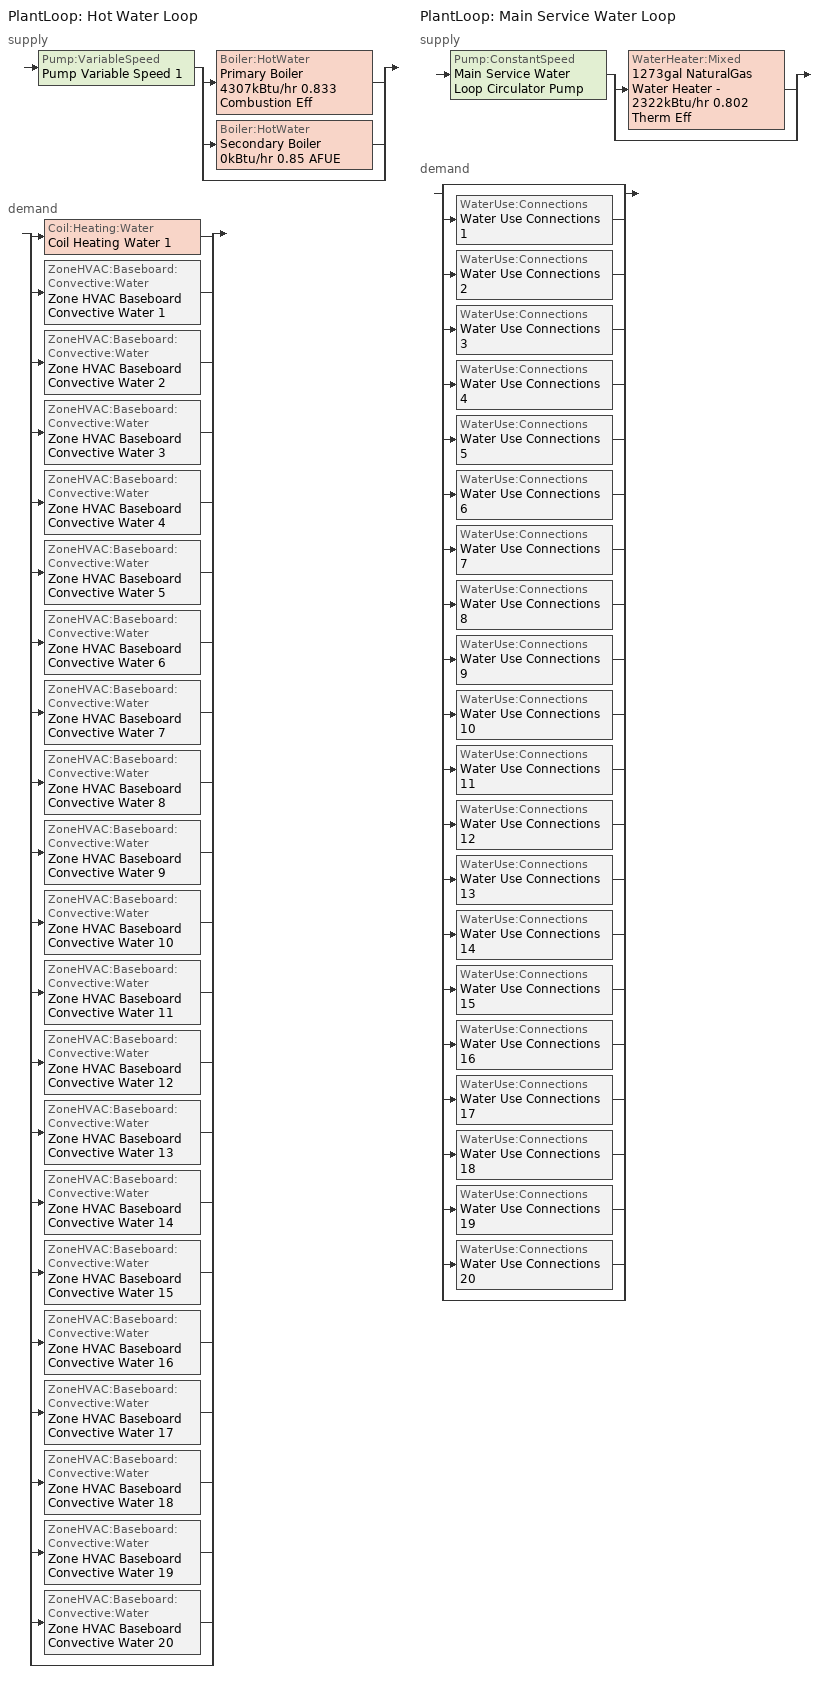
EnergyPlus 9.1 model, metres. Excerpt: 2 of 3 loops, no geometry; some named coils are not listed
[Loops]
PlantLoop 'Hot Water Loop'
 supply: Pump:VariableSpeed 'Pump Variable Speed 1' > split
  | Boiler:HotWater 'Primary Boiler 4307kBtu/hr 0.833 Combustion Eff'
  | Boiler:HotWater 'Secondary Boiler 0kBtu/hr 0.85 AFUE'
  | bypass
 demand: split
  | Coil:Heating:Water 'Coil Heating Water 1'
  | ZoneHVAC:Baseboard:Convective:Water 'Zone HVAC Baseboard Convective Water 1'
  | ZoneHVAC:Baseboard:Convective:Water 'Zone HVAC Baseboard Convective Water 2'
  | ZoneHVAC:Baseboard:Convective:Water 'Zone HVAC Baseboard Convective Water 3'
  | ZoneHVAC:Baseboard:Convective:Water 'Zone HVAC Baseboard Convective Water 4'
  | ZoneHVAC:Baseboard:Convective:Water 'Zone HVAC Baseboard Convective Water 5'
  | ZoneHVAC:Baseboard:Convective:Water 'Zone HVAC Baseboard Convective Water 6'
  | ZoneHVAC:Baseboard:Convective:Water 'Zone HVAC Baseboard Convective Water 7'
  | ZoneHVAC:Baseboard:Convective:Water 'Zone HVAC Baseboard Convective Water 8'
  | ZoneHVAC:Baseboard:Convective:Water 'Zone HVAC Baseboard Convective Water 9'
  | ZoneHVAC:Baseboard:Convective:Water 'Zone HVAC Baseboard Convective Water 10'
  | ZoneHVAC:Baseboard:Convective:Water 'Zone HVAC Baseboard Convective Water 11'
  | ZoneHVAC:Baseboard:Convective:Water 'Zone HVAC Baseboard Convective Water 12'
  | ZoneHVAC:Baseboard:Convective:Water 'Zone HVAC Baseboard Convective Water 13'
  | ZoneHVAC:Baseboard:Convective:Water 'Zone HVAC Baseboard Convective Water 14'
  | ZoneHVAC:Baseboard:Convective:Water 'Zone HVAC Baseboard Convective Water 15'
  | ZoneHVAC:Baseboard:Convective:Water 'Zone HVAC Baseboard Convective Water 16'
  | ZoneHVAC:Baseboard:Convective:Water 'Zone HVAC Baseboard Convective Water 17'
  | ZoneHVAC:Baseboard:Convective:Water 'Zone HVAC Baseboard Convective Water 18'
  | ZoneHVAC:Baseboard:Convective:Water 'Zone HVAC Baseboard Convective Water 19'
  | ZoneHVAC:Baseboard:Convective:Water 'Zone HVAC Baseboard Convective Water 20'
  | bypass
PlantLoop 'Main Service Water Loop'
 supply: Pump:ConstantSpeed 'Main Service Water Loop Circulator Pump' > split
  | WaterHeater:Mixed '1273gal NaturalGas Water Heater - 2322kBtu/hr 0.802 Therm Eff'
  | bypass
 demand: split
  | bypass
  | WaterUse:Connections 'Water Use Connections 1'
  | WaterUse:Connections 'Water Use Connections 2'
  | WaterUse:Connections 'Water Use Connections 3'
  | WaterUse:Connections 'Water Use Connections 4'
  | WaterUse:Connections 'Water Use Connections 5'
  | WaterUse:Connections 'Water Use Connections 6'
  | WaterUse:Connections 'Water Use Connections 7'
  | WaterUse:Connections 'Water Use Connections 8'
  | WaterUse:Connections 'Water Use Connections 9'
  | WaterUse:Connections 'Water Use Connections 10'
  | WaterUse:Connections 'Water Use Connections 11'
  | WaterUse:Connections 'Water Use Connections 12'
  | WaterUse:Connections 'Water Use Connections 13'
  | WaterUse:Connections 'Water Use Connections 14'
  | WaterUse:Connections 'Water Use Connections 15'
  | WaterUse:Connections 'Water Use Connections 16'
  | WaterUse:Connections 'Water Use Connections 17'
  | WaterUse:Connections 'Water Use Connections 18'
  | WaterUse:Connections 'Water Use Connections 19'
  | WaterUse:Connections 'Water Use Connections 20'
  | bypass
[ZoneHVAC:Baseboard:Convective:Water] Availability Schedule=Always On Discrete; Heating Design Capacity Method=HeatingDesignCapacity; Heating Design Capacity {W}=Autosize; Heating Design Capacity Per Floor Area {W/m2}=0; Fraction of Autosized Heating Design Capacity=0.8; U-Factor Times Area Value {W/K}=Autosize; Maximum Water Flow Rate {m3/s}=Autosize; Convergence Tolerance=0.001
Zone HVAC Baseboard Convective Water 5; Zone HVAC Baseboard Convective Water 6; Zone HVAC Baseboard Convective Water 9; Zone HVAC Baseboard Convective Water 1; Zone HVAC Baseboard Convective Water 2; Zone HVAC Baseboard Convective Water 10; Zone HVAC Baseboard Convective Water 4; Zone HVAC Baseboard Convective Water 3; Zone HVAC Baseboard Convective Water 7; Zone HVAC Baseboard Convective Water 8; Zone HVAC Baseboard Convective Water 15; Zone HVAC Baseboard Convective Water 16; Zone HVAC Baseboard Convective Water 19; Zone HVAC Baseboard Convective Water 11; Zone HVAC Baseboard Convective Water 12; Zone HVAC Baseboard Convective Water 20; Zone HVAC Baseboard Convective Water 14; Zone HVAC Baseboard Convective Water 13; Zone HVAC Baseboard Convective Water 17; Zone HVAC Baseboard Convective Water 18
[SetpointManager:Scheduled]
Service hot water setpoint manager: Control Variable=Temperature; Schedule=Service Water Loop Temp - 140F
[PlantLoop] Fluid Type=Water; Maximum Loop Flow Rate {m3/s}=Autosize; Minimum Loop Flow Rate {m3/s}=0; Plant Loop Volume {m3}=Autocalculate; Load Distribution Scheme=Optimal; Plant Loop Demand Calculation Scheme=SingleSetpoint
Name | Plant Equipment Operation Scheme | Maximum Loop Temperature {C} | Minimum Loop Temperature {C}
Hot Water Loop | Hot Water Loop Operation Schemes | 100 | 0
Main Service Water Loop | Main Service Water Loop Operation Schemes | 60 | 10
[Sizing:Plant] Loop Type=Heating; Sizing Option=NonCoincident; Zone Timesteps in Averaging Window=1; Coincident Sizing Factor Mode=None
Name | Design Loop Exit Temperature {C} | Loop Design Temperature Difference {deltaC}
Hot Water Loop | 82 | 16
Main Service Water Loop | 60 | 5
[Pump:VariableSpeed]
Pump Variable Speed 1: Design Maximum Flow Rate {m3/s}=Autosize; Design Pump Head {Pa}=179352; Design Power Consumption {W}=Autosize; Motor Efficiency=0.917; Fraction of Motor Inefficiencies to Fluid Stream=0; Coefficient 1 of the Part Load Performance Curve=0; Coefficient 2 of the Part Load Performance Curve=1; Coefficient 3 of the Part Load Performance Curve=0; Coefficient 4 of the Part Load Performance Curve=0; Design Minimum Flow Rate {m3/s}=0; Pump Control Type=Intermittent; Skin Loss Radiative Fraction=0.5; Design Power Sizing Method=PowerPerFlowPerPressure; Design Electric Power per Unit Flow Rate {W/(m3/s)}=348701.1; Design Shaft Power per Unit Flow Rate per Unit Head=1.28205; Design Minimum Flow Rate Fraction=0
[Boiler:HotWater] Fuel Type=NaturalGas; Design Water Flow Rate {m3/s}=Autosize; Maximum Part Load Ratio=1; Optimum Part Load Ratio=1; Water Outlet Upper Temperature Limit {C}=99; Parasitic Electric Load {W}=0; Sizing Factor=1
Name | Nominal Capacity {W} | Nominal Thermal Efficiency | Minimum Part Load Ratio | Boiler Flow Mode
Primary Boiler 4307kBtu/hr 0.833 Combustion Eff | 1.26232e+06 | 0.826 | 0.25 | LeavingSetpointModulated
Secondary Boiler 0kBtu/hr 0.85 AFUE | 0.001 | 0.85 | 0 | ConstantFlow
[SetpointManager:OutdoorAirReset]
Setpoint Manager Outdoor Air Reset 1: Control Variable=Temperature; Setpoint at Outdoor Low Temperature {C}=82; Outdoor Low Temperature {C}=-16; Setpoint at Outdoor High Temperature {C}=60; Outdoor High Temperature {C}=0
[PlantEquipmentOperationSchemes] Control Scheme Object Type 1=PlantEquipmentOperation:HeatingLoad; Control Scheme Schedule Name 1=Always On Discrete
Name | Control Scheme Name 1
Hot Water Loop Operation Schemes | Hot Water Loop Heating Operation Scheme
Main Service Water Loop Operation Schemes | Main Service Water Loop Heating Operation Scheme
[PlantEquipmentOperation:HeatingLoad] Load Range Lower Limit 1 {W}=0; Load Range Upper Limit 1 {W}=1000000000
Name | Range Equipment List Name 1
Hot Water Loop Heating Operation Scheme | Hot Water Loop Heating Equipment List
Main Service Water Loop Heating Operation Scheme | Main Service Water Loop Heating Equipment List
[PlantEquipmentList]
Hot Water Loop Heating Equipment List: Boiler:HotWater, Primary Boiler 4307kBtu/hr 0.833 Combustion Eff, Boiler:HotWater, Secondary Boiler 0kBtu/hr 0.85 AFUE
Main Service Water Loop Heating Equipment List: WaterHeater:Mixed, 1273gal NaturalGas Water Heater - 2322kBtu/hr 0.802 Therm Eff
[Pump:ConstantSpeed]
Main Service Water Loop Circulator Pump: Design Flow Rate {m3/s}=Autosize; Design Pump Head {Pa}=179532; Design Power Consumption {W}=Autosize; Motor Efficiency=0.855; Fraction of Motor Inefficiencies to Fluid Stream=0; Pump Control Type=Intermittent; Design Power Sizing Method=PowerPerFlowPerPressure; Design Electric Power per Unit Flow Rate {W/(m3/s)}=348701.1; Design Shaft Power per Unit Flow Rate per Unit Head=1.28205
[WaterHeater:Mixed]
1273gal NaturalGas Water Heater - 2322kBtu/hr 0.802 Therm Eff: Tank Volume {m3}=4.81835; Setpoint Temperature Schedule=Service Water Loop Temp - 140F; Deadband Temperature Difference {deltaC}=2; Maximum Temperature Limit {C}=60; Heater Control Type=Cycle; Heater Maximum Capacity {W}=680429; Heater Ignition Minimum Flow Rate {m3/s}=0; Heater Ignition Delay {s}=0; Heater Fuel Type=NaturalGas; Heater Thermal Efficiency=0.802352; Part Load Factor Curve=SWH-EFFFPLR-NECB2011; Off Cycle Parasitic Fuel Consumption Rate {W}=276.366; Off Cycle Parasitic Fuel Type=NaturalGas; Off Cycle Parasitic Heat Fraction to Tank=0.8; On Cycle Parasitic Fuel Consumption Rate {W}=276.366; On Cycle Parasitic Fuel Type=NaturalGas; On Cycle Parasitic Heat Fraction to Tank=0; Ambient Temperature Indicator=Schedule; Ambient Temperature Schedule=Water Heater Ambient Temp Schedule - 70f; Off Cycle Loss Coefficient to Ambient Temperature {W/K}=41.1572; Off Cycle Loss Fraction to Zone=1; On Cycle Loss Coefficient to Ambient Temperature {W/K}=41.1572; On Cycle Loss Fraction to Zone=1; Use Side Effectiveness=1; Source Side Effectiveness=1; Use Side Design Flow Rate {m3/s}=Autosize; Source Side Design Flow Rate {m3/s}=Autosize; Indirect Water Heating Recovery Time {hr}=1.5; Source Side Flow Control Mode=IndirectHeatPrimarySetpoint
[WaterUse:Connections]
Name | Water Use Equipment Name 1
Water Use Connections 1 | Story 1 east lower perimeter space Service Water Use 0.69gal/min
Water Use Connections 2 | Story 1 east upper perimeter space Service Water Use 0.31gal/min
Water Use Connections 3 | Story 1 north core space Service Water Use 7.49gal/min
Water Use Connections 4 | Story 1 north perimeter space Service Water Use 1.0gal/min
Water Use Connections 5 | Story 1 south core space Service Water Use 5.36gal/min
Water Use Connections 6 | Story 1 south lower perimeter space Service Water Use 0.31gal/min
Water Use Connections 7 | Story 1 south upper left perimeter space Service Water Use 0.34gal/min
Water Use Connections 8 | Story 1 south upper left perimeter space 1 Service Water Use 0.34gal/min
Water Use Connections 9 | Story 1 west lower perimeter space Service Water Use 0.69gal/min
Water Use Connections 10 | Story 1 west upper perimeter space Service Water Use 0.31gal/min
Water Use Connections 11 | Story 2 east lower perimeter space Service Water Use 0.69gal/min
Water Use Connections 12 | Story 2 east upper perimeter space Service Water Use 0.31gal/min
Water Use Connections 13 | Story 2 north core space Service Water Use 7.49gal/min
Water Use Connections 14 | Story 2 north perimeter space Service Water Use 1.0gal/min
Water Use Connections 15 | Story 2 south core space Service Water Use 5.36gal/min
Water Use Connections 16 | Story 2 south lower perimeter space Service Water Use 0.31gal/min
Water Use Connections 17 | Story 2 south upper left perimeter space Service Water Use 0.34gal/min
Water Use Connections 18 | Story 2 south upper left perimeter space 1 Service Water Use 0.34gal/min
Water Use Connections 19 | Story 2 west lower perimeter space Service Water Use 0.69gal/min
Water Use Connections 20 | Story 2 west upper perimeter space Service Water Use 0.31gal/min
[WaterUse:Equipment] Flow Rate Fraction Schedule=NECB-F-Service Water Heating
Name | Peak Flow Rate {m3/s} | Target Temperature Schedule | Zone | Sensible Fraction Schedule | Latent Fraction Schedule
Story 1 east lower perimeter space Service Water Use 0.69gal/min | 4.34197e-05 | Schedule Ruleset 5 | Sp-Story 1 East Lower Perimeter Space Sys-1 Flr-1 Sch-F HPlcmt-east ZN | Schedule Ruleset 3 | Schedule Ruleset 4
Story 1 east upper perimeter space Service Water Use 0.31gal/min | 1.94913e-05 | Schedule Ruleset 8 | Sp-Story 1 East Upper Perimeter Space Sys-1 Flr-1 Sch-F HPlcmt-east ZN | Schedule Ruleset 6 | Schedule Ruleset 7
Story 1 north core space Service Water Use 7.49gal/min | 0.000472543 | Schedule Ruleset 11 | Sp-Story 1 North Core Space Sys-1 Flr-1 Sch-F HPlcmt-south ZN | Schedule Ruleset 9 | Schedule Ruleset 10
Story 1 north perimeter space Service Water Use 1.0gal/min | 6.2911e-05 | Schedule Ruleset 14 | Sp-Story 1 North Perimeter Space Sys-1 Flr-1 Sch-F HPlcmt-north ZN | Schedule Ruleset 12 | Schedule Ruleset 13
Story 1 south core space Service Water Use 5.36gal/min | 0.000338059 | Schedule Ruleset 17 | Sp-Story 1 South Core Space Sys-1 Flr-1 Sch-F HPlcmt-north ZN | Schedule Ruleset 15 | Schedule Ruleset 16
Story 1 south lower perimeter space Service Water Use 0.31gal/min | 1.94913e-05 | Schedule Ruleset 20 | Sp-Story 1 South Lower Perimeter Space Sys-1 Flr-1 Sch-F HPlcmt-south ZN | Schedule Ruleset 18 | Schedule Ruleset 19
Story 1 south upper left perimeter space Service Water Use 0.34gal/min | 2.17098e-05 | Schedule Ruleset 23 | Sp-Story 1 South Upper Left Perimeter Space Sys-1 Flr-1 Sch-F HPlcmt-north ZN | Schedule Ruleset 21 | Schedule Ruleset 22
Story 1 south upper left perimeter space 1 Service Water Use 0.34gal/min | 2.17098e-05 | Schedule Ruleset 26 | Sp-Story 1 South Upper Left Perimeter Space 1 Sys-1 Flr-1 Sch-F HPlcmt-north ZN | Schedule Ruleset 24 | Schedule Ruleset 25
Story 1 west lower perimeter space Service Water Use 0.69gal/min | 4.34197e-05 | Schedule Ruleset 29 | Sp-Story 1 West Lower Perimeter Space Sys-1 Flr-1 Sch-F HPlcmt-west ZN | Schedule Ruleset 27 | Schedule Ruleset 28
Story 1 west upper perimeter space Service Water Use 0.31gal/min | 1.94913e-05 | Schedule Ruleset 32 | Sp-Story 1 West Upper Perimeter Space Sys-1 Flr-1 Sch-F HPlcmt-west ZN | Schedule Ruleset 30 | Schedule Ruleset 31
Story 2 east lower perimeter space Service Water Use 0.69gal/min | 4.34197e-05 | Schedule Ruleset 35 | Sp-Story 2 East Lower Perimeter Space Sys-1 Flr-2 Sch-F HPlcmt-east ZN | Schedule Ruleset 33 | Schedule Ruleset 34
Story 2 east upper perimeter space Service Water Use 0.31gal/min | 1.94913e-05 | Schedule Ruleset 38 | Sp-Story 2 East Upper Perimeter Space Sys-1 Flr-2 Sch-F HPlcmt-east ZN | Schedule Ruleset 36 | Schedule Ruleset 37
Story 2 north core space Service Water Use 7.49gal/min | 0.000472543 | Schedule Ruleset 41 | Sp-Story 2 North Core Space Sys-1 Flr-2 Sch-F HPlcmt-south ZN | Schedule Ruleset 39 | Schedule Ruleset 40
Story 2 north perimeter space Service Water Use 1.0gal/min | 6.2911e-05 | Schedule Ruleset 44 | Sp-Story 2 North Perimeter Space Sys-1 Flr-2 Sch-F HPlcmt-north ZN | Schedule Ruleset 42 | Schedule Ruleset 43
Story 2 south core space Service Water Use 5.36gal/min | 0.000338059 | Schedule Ruleset 47 | Sp-Story 2 South Core Space Sys-1 Flr-2 Sch-F HPlcmt-north ZN | Schedule Ruleset 45 | Schedule Ruleset 46
Story 2 south lower perimeter space Service Water Use 0.31gal/min | 1.94913e-05 | Schedule Ruleset 50 | Sp-Story 2 South Lower Perimeter Space Sys-1 Flr-2 Sch-F HPlcmt-south ZN | Schedule Ruleset 48 | Schedule Ruleset 49
Story 2 south upper left perimeter space Service Water Use 0.34gal/min | 2.17098e-05 | Schedule Ruleset 53 | Sp-Story 2 South Upper Left Perimeter Space Sys-1 Flr-2 Sch-F HPlcmt-north ZN | Schedule Ruleset 51 | Schedule Ruleset 52
Story 2 south upper left perimeter space 1 Service Water Use 0.34gal/min | 2.17098e-05 | Schedule Ruleset 56 | Sp-Story 2 South Upper Left Perimeter Space 1 Sys-1 Flr-2 Sch-F HPlcmt-north ZN | Schedule Ruleset 54 | Schedule Ruleset 55
Story 2 west lower perimeter space Service Water Use 0.69gal/min | 4.34197e-05 | Schedule Ruleset 59 | Sp-Story 2 West Lower Perimeter Space Sys-1 Flr-2 Sch-F HPlcmt-west ZN | Schedule Ruleset 57 | Schedule Ruleset 58
Story 2 west upper perimeter space Service Water Use 0.31gal/min | 1.94913e-05 | Schedule Ruleset 62 | Sp-Story 2 West Upper Perimeter Space Sys-1 Flr-2 Sch-F HPlcmt-west ZN | Schedule Ruleset 60 | Schedule Ruleset 61
[Schedule:Day:Interval]
NECB-F-Service Water Heating Default; NECB-F-Service Water Heating Default|Wkdy Day; NECB-F-Service Water Heating Sat Day; NECB-F-Service Water Heating Sun|Hol Day: No, 01:00, 0.35, 02:00, 0.21, 03:00, 0.14, 05:00, 0.07, 06:00, 0.14, 07:00, 0.28, 08:00, 0.42, 09:00, 0.63, 10:00, 0.49, 12:00, 0.35, 13:00, 0.28, 14:00, 0.35, 15:00, 0.28, 19:00, 0.21, 20:00, 0.35, 24:00, 0.49
Schedule Day 10; Schedule Day 13; Schedule Day 16; Schedule Day 19; Schedule Day 22; Schedule Day 25; Schedule Day 28; Schedule Day 31; Schedule Day 34; Schedule Day 37; Schedule Day 40; Schedule Day 43; Schedule Day 46; Schedule Day 49; Schedule Day 52; Schedule Day 55; Schedule Day 58; Schedule Day 61; Schedule Day 64; Schedule Day 7: No, 24:00, 0.05
Schedule Day 11; Schedule Day 14; Schedule Day 17; Schedule Day 20; Schedule Day 23; Schedule Day 26; Schedule Day 29; Schedule Day 32; Schedule Day 35; Schedule Day 38; Schedule Day 41; Schedule Day 44; Schedule Day 47; Schedule Day 50; Schedule Day 53; Schedule Day 56; Schedule Day 59; Schedule Day 62; Schedule Day 65; Schedule Day 8; Service Water Loop Temp - 140F Default: No, 24:00, 60
Schedule Day 12; Schedule Day 15; Schedule Day 18; Schedule Day 21; Schedule Day 24; Schedule Day 27; Schedule Day 30; Schedule Day 33; Schedule Day 36; Schedule Day 39; Schedule Day 42; Schedule Day 45; Schedule Day 48; Schedule Day 51; Schedule Day 54; Schedule Day 57; Schedule Day 6; Schedule Day 60; Schedule Day 63; Schedule Day 9: No, 24:00, 0.2
Water Heater Ambient Temp Schedule - 70f Default: No, 24:00, 21.1111
[Schedule:Week:Daily]
NECB-F-Service Water Heating Week Rule - Jan1-Dec31: NECB-F-Service Water Heating Sun|Hol Day, NECB-F-Service Water Heating Default|Wkdy Day, NECB-F-Service Water Heating Default|Wkdy Day, NECB-F-Service Water Heating Default|Wkdy Day, NECB-F-Service Water Heating Default|Wkdy Day, NECB-F-Service Water Heating Default|Wkdy Day, NECB-F-Service Water Heating Sat Day, NECB-F-Service Water Heating Default, NECB-F-Service Water Heating Default, NECB-F-Service Water Heating Default, NECB-F-Service Water Heating Default, NECB-F-Service Water Heating Default
Schedule Ruleset 10 Week Rule - Jan1-Dec31: Schedule Day 13, Schedule Day 13, Schedule Day 13, Schedule Day 13, Schedule Day 13, Schedule Day 13, Schedule Day 13, Schedule Day 13, Schedule Day 13, Schedule Day 13, Schedule Day 13, Schedule Day 13
Schedule Ruleset 11 Week Rule - Jan1-Dec31: Schedule Day 14, Schedule Day 14, Schedule Day 14, Schedule Day 14, Schedule Day 14, Schedule Day 14, Schedule Day 14, Schedule Day 14, Schedule Day 14, Schedule Day 14, Schedule Day 14, Schedule Day 14
Schedule Ruleset 12 Week Rule - Jan1-Dec31: Schedule Day 15, Schedule Day 15, Schedule Day 15, Schedule Day 15, Schedule Day 15, Schedule Day 15, Schedule Day 15, Schedule Day 15, Schedule Day 15, Schedule Day 15, Schedule Day 15, Schedule Day 15
Schedule Ruleset 13 Week Rule - Jan1-Dec31: Schedule Day 16, Schedule Day 16, Schedule Day 16, Schedule Day 16, Schedule Day 16, Schedule Day 16, Schedule Day 16, Schedule Day 16, Schedule Day 16, Schedule Day 16, Schedule Day 16, Schedule Day 16
Schedule Ruleset 14 Week Rule - Jan1-Dec31: Schedule Day 17, Schedule Day 17, Schedule Day 17, Schedule Day 17, Schedule Day 17, Schedule Day 17, Schedule Day 17, Schedule Day 17, Schedule Day 17, Schedule Day 17, Schedule Day 17, Schedule Day 17
Schedule Ruleset 15 Week Rule - Jan1-Dec31: Schedule Day 18, Schedule Day 18, Schedule Day 18, Schedule Day 18, Schedule Day 18, Schedule Day 18, Schedule Day 18, Schedule Day 18, Schedule Day 18, Schedule Day 18, Schedule Day 18, Schedule Day 18
Schedule Ruleset 16 Week Rule - Jan1-Dec31: Schedule Day 19, Schedule Day 19, Schedule Day 19, Schedule Day 19, Schedule Day 19, Schedule Day 19, Schedule Day 19, Schedule Day 19, Schedule Day 19, Schedule Day 19, Schedule Day 19, Schedule Day 19
Schedule Ruleset 17 Week Rule - Jan1-Dec31: Schedule Day 20, Schedule Day 20, Schedule Day 20, Schedule Day 20, Schedule Day 20, Schedule Day 20, Schedule Day 20, Schedule Day 20, Schedule Day 20, Schedule Day 20, Schedule Day 20, Schedule Day 20
Schedule Ruleset 18 Week Rule - Jan1-Dec31: Schedule Day 21, Schedule Day 21, Schedule Day 21, Schedule Day 21, Schedule Day 21, Schedule Day 21, Schedule Day 21, Schedule Day 21, Schedule Day 21, Schedule Day 21, Schedule Day 21, Schedule Day 21
Schedule Ruleset 19 Week Rule - Jan1-Dec31: Schedule Day 22, Schedule Day 22, Schedule Day 22, Schedule Day 22, Schedule Day 22, Schedule Day 22, Schedule Day 22, Schedule Day 22, Schedule Day 22, Schedule Day 22, Schedule Day 22, Schedule Day 22
Schedule Ruleset 20 Week Rule - Jan1-Dec31: Schedule Day 23, Schedule Day 23, Schedule Day 23, Schedule Day 23, Schedule Day 23, Schedule Day 23, Schedule Day 23, Schedule Day 23, Schedule Day 23, Schedule Day 23, Schedule Day 23, Schedule Day 23
Schedule Ruleset 21 Week Rule - Jan1-Dec31: Schedule Day 24, Schedule Day 24, Schedule Day 24, Schedule Day 24, Schedule Day 24, Schedule Day 24, Schedule Day 24, Schedule Day 24, Schedule Day 24, Schedule Day 24, Schedule Day 24, Schedule Day 24
Schedule Ruleset 22 Week Rule - Jan1-Dec31: Schedule Day 25, Schedule Day 25, Schedule Day 25, Schedule Day 25, Schedule Day 25, Schedule Day 25, Schedule Day 25, Schedule Day 25, Schedule Day 25, Schedule Day 25, Schedule Day 25, Schedule Day 25
Schedule Ruleset 23 Week Rule - Jan1-Dec31: Schedule Day 26, Schedule Day 26, Schedule Day 26, Schedule Day 26, Schedule Day 26, Schedule Day 26, Schedule Day 26, Schedule Day 26, Schedule Day 26, Schedule Day 26, Schedule Day 26, Schedule Day 26
Schedule Ruleset 24 Week Rule - Jan1-Dec31: Schedule Day 27, Schedule Day 27, Schedule Day 27, Schedule Day 27, Schedule Day 27, Schedule Day 27, Schedule Day 27, Schedule Day 27, Schedule Day 27, Schedule Day 27, Schedule Day 27, Schedule Day 27
Schedule Ruleset 25 Week Rule - Jan1-Dec31: Schedule Day 28, Schedule Day 28, Schedule Day 28, Schedule Day 28, Schedule Day 28, Schedule Day 28, Schedule Day 28, Schedule Day 28, Schedule Day 28, Schedule Day 28, Schedule Day 28, Schedule Day 28
Schedule Ruleset 26 Week Rule - Jan1-Dec31: Schedule Day 29, Schedule Day 29, Schedule Day 29, Schedule Day 29, Schedule Day 29, Schedule Day 29, Schedule Day 29, Schedule Day 29, Schedule Day 29, Schedule Day 29, Schedule Day 29, Schedule Day 29
Schedule Ruleset 27 Week Rule - Jan1-Dec31: Schedule Day 30, Schedule Day 30, Schedule Day 30, Schedule Day 30, Schedule Day 30, Schedule Day 30, Schedule Day 30, Schedule Day 30, Schedule Day 30, Schedule Day 30, Schedule Day 30, Schedule Day 30
Schedule Ruleset 28 Week Rule - Jan1-Dec31: Schedule Day 31, Schedule Day 31, Schedule Day 31, Schedule Day 31, Schedule Day 31, Schedule Day 31, Schedule Day 31, Schedule Day 31, Schedule Day 31, Schedule Day 31, Schedule Day 31, Schedule Day 31
Schedule Ruleset 29 Week Rule - Jan1-Dec31: Schedule Day 32, Schedule Day 32, Schedule Day 32, Schedule Day 32, Schedule Day 32, Schedule Day 32, Schedule Day 32, Schedule Day 32, Schedule Day 32, Schedule Day 32, Schedule Day 32, Schedule Day 32
Schedule Ruleset 3 Week Rule - Jan1-Dec31: Schedule Day 6, Schedule Day 6, Schedule Day 6, Schedule Day 6, Schedule Day 6, Schedule Day 6, Schedule Day 6, Schedule Day 6, Schedule Day 6, Schedule Day 6, Schedule Day 6, Schedule Day 6
Schedule Ruleset 30 Week Rule - Jan1-Dec31: Schedule Day 33, Schedule Day 33, Schedule Day 33, Schedule Day 33, Schedule Day 33, Schedule Day 33, Schedule Day 33, Schedule Day 33, Schedule Day 33, Schedule Day 33, Schedule Day 33, Schedule Day 33
Schedule Ruleset 31 Week Rule - Jan1-Dec31: Schedule Day 34, Schedule Day 34, Schedule Day 34, Schedule Day 34, Schedule Day 34, Schedule Day 34, Schedule Day 34, Schedule Day 34, Schedule Day 34, Schedule Day 34, Schedule Day 34, Schedule Day 34
Schedule Ruleset 32 Week Rule - Jan1-Dec31: Schedule Day 35, Schedule Day 35, Schedule Day 35, Schedule Day 35, Schedule Day 35, Schedule Day 35, Schedule Day 35, Schedule Day 35, Schedule Day 35, Schedule Day 35, Schedule Day 35, Schedule Day 35
Schedule Ruleset 33 Week Rule - Jan1-Dec31: Schedule Day 36, Schedule Day 36, Schedule Day 36, Schedule Day 36, Schedule Day 36, Schedule Day 36, Schedule Day 36, Schedule Day 36, Schedule Day 36, Schedule Day 36, Schedule Day 36, Schedule Day 36
Schedule Ruleset 34 Week Rule - Jan1-Dec31: Schedule Day 37, Schedule Day 37, Schedule Day 37, Schedule Day 37, Schedule Day 37, Schedule Day 37, Schedule Day 37, Schedule Day 37, Schedule Day 37, Schedule Day 37, Schedule Day 37, Schedule Day 37
Schedule Ruleset 35 Week Rule - Jan1-Dec31: Schedule Day 38, Schedule Day 38, Schedule Day 38, Schedule Day 38, Schedule Day 38, Schedule Day 38, Schedule Day 38, Schedule Day 38, Schedule Day 38, Schedule Day 38, Schedule Day 38, Schedule Day 38
Schedule Ruleset 36 Week Rule - Jan1-Dec31: Schedule Day 39, Schedule Day 39, Schedule Day 39, Schedule Day 39, Schedule Day 39, Schedule Day 39, Schedule Day 39, Schedule Day 39, Schedule Day 39, Schedule Day 39, Schedule Day 39, Schedule Day 39
Schedule Ruleset 37 Week Rule - Jan1-Dec31: Schedule Day 40, Schedule Day 40, Schedule Day 40, Schedule Day 40, Schedule Day 40, Schedule Day 40, Schedule Day 40, Schedule Day 40, Schedule Day 40, Schedule Day 40, Schedule Day 40, Schedule Day 40
Schedule Ruleset 38 Week Rule - Jan1-Dec31: Schedule Day 41, Schedule Day 41, Schedule Day 41, Schedule Day 41, Schedule Day 41, Schedule Day 41, Schedule Day 41, Schedule Day 41, Schedule Day 41, Schedule Day 41, Schedule Day 41, Schedule Day 41
Schedule Ruleset 39 Week Rule - Jan1-Dec31: Schedule Day 42, Schedule Day 42, Schedule Day 42, Schedule Day 42, Schedule Day 42, Schedule Day 42, Schedule Day 42, Schedule Day 42, Schedule Day 42, Schedule Day 42, Schedule Day 42, Schedule Day 42
Schedule Ruleset 4 Week Rule - Jan1-Dec31: Schedule Day 7, Schedule Day 7, Schedule Day 7, Schedule Day 7, Schedule Day 7, Schedule Day 7, Schedule Day 7, Schedule Day 7, Schedule Day 7, Schedule Day 7, Schedule Day 7, Schedule Day 7
Schedule Ruleset 40 Week Rule - Jan1-Dec31: Schedule Day 43, Schedule Day 43, Schedule Day 43, Schedule Day 43, Schedule Day 43, Schedule Day 43, Schedule Day 43, Schedule Day 43, Schedule Day 43, Schedule Day 43, Schedule Day 43, Schedule Day 43
Schedule Ruleset 41 Week Rule - Jan1-Dec31: Schedule Day 44, Schedule Day 44, Schedule Day 44, Schedule Day 44, Schedule Day 44, Schedule Day 44, Schedule Day 44, Schedule Day 44, Schedule Day 44, Schedule Day 44, Schedule Day 44, Schedule Day 44
Schedule Ruleset 42 Week Rule - Jan1-Dec31: Schedule Day 45, Schedule Day 45, Schedule Day 45, Schedule Day 45, Schedule Day 45, Schedule Day 45, Schedule Day 45, Schedule Day 45, Schedule Day 45, Schedule Day 45, Schedule Day 45, Schedule Day 45
Schedule Ruleset 43 Week Rule - Jan1-Dec31: Schedule Day 46, Schedule Day 46, Schedule Day 46, Schedule Day 46, Schedule Day 46, Schedule Day 46, Schedule Day 46, Schedule Day 46, Schedule Day 46, Schedule Day 46, Schedule Day 46, Schedule Day 46
Schedule Ruleset 44 Week Rule - Jan1-Dec31: Schedule Day 47, Schedule Day 47, Schedule Day 47, Schedule Day 47, Schedule Day 47, Schedule Day 47, Schedule Day 47, Schedule Day 47, Schedule Day 47, Schedule Day 47, Schedule Day 47, Schedule Day 47
Schedule Ruleset 45 Week Rule - Jan1-Dec31: Schedule Day 48, Schedule Day 48, Schedule Day 48, Schedule Day 48, Schedule Day 48, Schedule Day 48, Schedule Day 48, Schedule Day 48, Schedule Day 48, Schedule Day 48, Schedule Day 48, Schedule Day 48
Schedule Ruleset 46 Week Rule - Jan1-Dec31: Schedule Day 49, Schedule Day 49, Schedule Day 49, Schedule Day 49, Schedule Day 49, Schedule Day 49, Schedule Day 49, Schedule Day 49, Schedule Day 49, Schedule Day 49, Schedule Day 49, Schedule Day 49
Schedule Ruleset 47 Week Rule - Jan1-Dec31: Schedule Day 50, Schedule Day 50, Schedule Day 50, Schedule Day 50, Schedule Day 50, Schedule Day 50, Schedule Day 50, Schedule Day 50, Schedule Day 50, Schedule Day 50, Schedule Day 50, Schedule Day 50
Schedule Ruleset 48 Week Rule - Jan1-Dec31: Schedule Day 51, Schedule Day 51, Schedule Day 51, Schedule Day 51, Schedule Day 51, Schedule Day 51, Schedule Day 51, Schedule Day 51, Schedule Day 51, Schedule Day 51, Schedule Day 51, Schedule Day 51
Schedule Ruleset 49 Week Rule - Jan1-Dec31: Schedule Day 52, Schedule Day 52, Schedule Day 52, Schedule Day 52, Schedule Day 52, Schedule Day 52, Schedule Day 52, Schedule Day 52, Schedule Day 52, Schedule Day 52, Schedule Day 52, Schedule Day 52
Schedule Ruleset 5 Week Rule - Jan1-Dec31: Schedule Day 8, Schedule Day 8, Schedule Day 8, Schedule Day 8, Schedule Day 8, Schedule Day 8, Schedule Day 8, Schedule Day 8, Schedule Day 8, Schedule Day 8, Schedule Day 8, Schedule Day 8
Schedule Ruleset 50 Week Rule - Jan1-Dec31: Schedule Day 53, Schedule Day 53, Schedule Day 53, Schedule Day 53, Schedule Day 53, Schedule Day 53, Schedule Day 53, Schedule Day 53, Schedule Day 53, Schedule Day 53, Schedule Day 53, Schedule Day 53
Schedule Ruleset 51 Week Rule - Jan1-Dec31: Schedule Day 54, Schedule Day 54, Schedule Day 54, Schedule Day 54, Schedule Day 54, Schedule Day 54, Schedule Day 54, Schedule Day 54, Schedule Day 54, Schedule Day 54, Schedule Day 54, Schedule Day 54
Schedule Ruleset 52 Week Rule - Jan1-Dec31: Schedule Day 55, Schedule Day 55, Schedule Day 55, Schedule Day 55, Schedule Day 55, Schedule Day 55, Schedule Day 55, Schedule Day 55, Schedule Day 55, Schedule Day 55, Schedule Day 55, Schedule Day 55
Schedule Ruleset 53 Week Rule - Jan1-Dec31: Schedule Day 56, Schedule Day 56, Schedule Day 56, Schedule Day 56, Schedule Day 56, Schedule Day 56, Schedule Day 56, Schedule Day 56, Schedule Day 56, Schedule Day 56, Schedule Day 56, Schedule Day 56
Schedule Ruleset 54 Week Rule - Jan1-Dec31: Schedule Day 57, Schedule Day 57, Schedule Day 57, Schedule Day 57, Schedule Day 57, Schedule Day 57, Schedule Day 57, Schedule Day 57, Schedule Day 57, Schedule Day 57, Schedule Day 57, Schedule Day 57
Schedule Ruleset 55 Week Rule - Jan1-Dec31: Schedule Day 58, Schedule Day 58, Schedule Day 58, Schedule Day 58, Schedule Day 58, Schedule Day 58, Schedule Day 58, Schedule Day 58, Schedule Day 58, Schedule Day 58, Schedule Day 58, Schedule Day 58
Schedule Ruleset 56 Week Rule - Jan1-Dec31: Schedule Day 59, Schedule Day 59, Schedule Day 59, Schedule Day 59, Schedule Day 59, Schedule Day 59, Schedule Day 59, Schedule Day 59, Schedule Day 59, Schedule Day 59, Schedule Day 59, Schedule Day 59
Schedule Ruleset 57 Week Rule - Jan1-Dec31: Schedule Day 60, Schedule Day 60, Schedule Day 60, Schedule Day 60, Schedule Day 60, Schedule Day 60, Schedule Day 60, Schedule Day 60, Schedule Day 60, Schedule Day 60, Schedule Day 60, Schedule Day 60
Schedule Ruleset 58 Week Rule - Jan1-Dec31: Schedule Day 61, Schedule Day 61, Schedule Day 61, Schedule Day 61, Schedule Day 61, Schedule Day 61, Schedule Day 61, Schedule Day 61, Schedule Day 61, Schedule Day 61, Schedule Day 61, Schedule Day 61
Schedule Ruleset 59 Week Rule - Jan1-Dec31: Schedule Day 62, Schedule Day 62, Schedule Day 62, Schedule Day 62, Schedule Day 62, Schedule Day 62, Schedule Day 62, Schedule Day 62, Schedule Day 62, Schedule Day 62, Schedule Day 62, Schedule Day 62
Schedule Ruleset 6 Week Rule - Jan1-Dec31: Schedule Day 9, Schedule Day 9, Schedule Day 9, Schedule Day 9, Schedule Day 9, Schedule Day 9, Schedule Day 9, Schedule Day 9, Schedule Day 9, Schedule Day 9, Schedule Day 9, Schedule Day 9
Schedule Ruleset 60 Week Rule - Jan1-Dec31: Schedule Day 63, Schedule Day 63, Schedule Day 63, Schedule Day 63, Schedule Day 63, Schedule Day 63, Schedule Day 63, Schedule Day 63, Schedule Day 63, Schedule Day 63, Schedule Day 63, Schedule Day 63
Schedule Ruleset 61 Week Rule - Jan1-Dec31: Schedule Day 64, Schedule Day 64, Schedule Day 64, Schedule Day 64, Schedule Day 64, Schedule Day 64, Schedule Day 64, Schedule Day 64, Schedule Day 64, Schedule Day 64, Schedule Day 64, Schedule Day 64
Schedule Ruleset 62 Week Rule - Jan1-Dec31: Schedule Day 65, Schedule Day 65, Schedule Day 65, Schedule Day 65, Schedule Day 65, Schedule Day 65, Schedule Day 65, Schedule Day 65, Schedule Day 65, Schedule Day 65, Schedule Day 65, Schedule Day 65
Schedule Ruleset 7 Week Rule - Jan1-Dec31: Schedule Day 10, Schedule Day 10, Schedule Day 10, Schedule Day 10, Schedule Day 10, Schedule Day 10, Schedule Day 10, Schedule Day 10, Schedule Day 10, Schedule Day 10, Schedule Day 10, Schedule Day 10
Schedule Ruleset 8 Week Rule - Jan1-Dec31: Schedule Day 11, Schedule Day 11, Schedule Day 11, Schedule Day 11, Schedule Day 11, Schedule Day 11, Schedule Day 11, Schedule Day 11, Schedule Day 11, Schedule Day 11, Schedule Day 11, Schedule Day 11
Schedule Ruleset 9 Week Rule - Jan1-Dec31: Schedule Day 12, Schedule Day 12, Schedule Day 12, Schedule Day 12, Schedule Day 12, Schedule Day 12, Schedule Day 12, Schedule Day 12, Schedule Day 12, Schedule Day 12, Schedule Day 12, Schedule Day 12
Service Water Loop Temp - 140F Week Rule - Jan1-Dec31: Service Water Loop Temp - 140F Default, Service Water Loop Temp - 140F Default, Service Water Loop Temp - 140F Default, Service Water Loop Temp - 140F Default, Service Water Loop Temp - 140F Default, Service Water Loop Temp - 140F Default, Service Water Loop Temp - 140F Default, Service Water Loop Temp - 140F Default, Service Water Loop Temp - 140F Default, Service Water Loop Temp - 140F Default, Service Water Loop Temp - 140F Default, Service Water Loop Temp - 140F Default
Water Heater Ambient Temp Schedule - 70f Week Rule - Jan1-Dec31: Water Heater Ambient Temp Schedule - 70f Default, Water Heater Ambient Temp Schedule - 70f Default, Water Heater Ambient Temp Schedule - 70f Default, Water Heater Ambient Temp Schedule - 70f Default, Water Heater Ambient Temp Schedule - 70f Default, Water Heater Ambient Temp Schedule - 70f Default, Water Heater Ambient Temp Schedule - 70f Default, Water Heater Ambient Temp Schedule - 70f Default, Water Heater Ambient Temp Schedule - 70f Default, Water Heater Ambient Temp Schedule - 70f Default, Water Heater Ambient Temp Schedule - 70f Default, Water Heater Ambient Temp Schedule - 70f Default
[Schedule:Year]
NECB-F-Service Water Heating: NECB-F-Service Water Heating Week Rule - Jan1-Dec31, 1, 1, 12, 31
Schedule Ruleset 10: Schedule Ruleset 10 Week Rule - Jan1-Dec31, 1, 1, 12, 31
Schedule Ruleset 11: Schedule Ruleset 11 Week Rule - Jan1-Dec31, 1, 1, 12, 31
Schedule Ruleset 12: Schedule Ruleset 12 Week Rule - Jan1-Dec31, 1, 1, 12, 31
Schedule Ruleset 13: Schedule Ruleset 13 Week Rule - Jan1-Dec31, 1, 1, 12, 31
Schedule Ruleset 14: Schedule Ruleset 14 Week Rule - Jan1-Dec31, 1, 1, 12, 31
Schedule Ruleset 15: Schedule Ruleset 15 Week Rule - Jan1-Dec31, 1, 1, 12, 31
Schedule Ruleset 16: Schedule Ruleset 16 Week Rule - Jan1-Dec31, 1, 1, 12, 31
Schedule Ruleset 17: Schedule Ruleset 17 Week Rule - Jan1-Dec31, 1, 1, 12, 31
Schedule Ruleset 18: Schedule Ruleset 18 Week Rule - Jan1-Dec31, 1, 1, 12, 31
Schedule Ruleset 19: Schedule Ruleset 19 Week Rule - Jan1-Dec31, 1, 1, 12, 31
Schedule Ruleset 20: Schedule Ruleset 20 Week Rule - Jan1-Dec31, 1, 1, 12, 31
Schedule Ruleset 21: Schedule Ruleset 21 Week Rule - Jan1-Dec31, 1, 1, 12, 31
Schedule Ruleset 22: Schedule Ruleset 22 Week Rule - Jan1-Dec31, 1, 1, 12, 31
Schedule Ruleset 23: Schedule Ruleset 23 Week Rule - Jan1-Dec31, 1, 1, 12, 31
Schedule Ruleset 24: Schedule Ruleset 24 Week Rule - Jan1-Dec31, 1, 1, 12, 31
Schedule Ruleset 25: Schedule Ruleset 25 Week Rule - Jan1-Dec31, 1, 1, 12, 31
Schedule Ruleset 26: Schedule Ruleset 26 Week Rule - Jan1-Dec31, 1, 1, 12, 31
Schedule Ruleset 27: Schedule Ruleset 27 Week Rule - Jan1-Dec31, 1, 1, 12, 31
Schedule Ruleset 28: Schedule Ruleset 28 Week Rule - Jan1-Dec31, 1, 1, 12, 31
Schedule Ruleset 29: Schedule Ruleset 29 Week Rule - Jan1-Dec31, 1, 1, 12, 31
Schedule Ruleset 3: Schedule Ruleset 3 Week Rule - Jan1-Dec31, 1, 1, 12, 31
Schedule Ruleset 30: Schedule Ruleset 30 Week Rule - Jan1-Dec31, 1, 1, 12, 31
Schedule Ruleset 31: Schedule Ruleset 31 Week Rule - Jan1-Dec31, 1, 1, 12, 31
Schedule Ruleset 32: Schedule Ruleset 32 Week Rule - Jan1-Dec31, 1, 1, 12, 31
Schedule Ruleset 33: Schedule Ruleset 33 Week Rule - Jan1-Dec31, 1, 1, 12, 31
Schedule Ruleset 34: Schedule Ruleset 34 Week Rule - Jan1-Dec31, 1, 1, 12, 31
Schedule Ruleset 35: Schedule Ruleset 35 Week Rule - Jan1-Dec31, 1, 1, 12, 31
Schedule Ruleset 36: Schedule Ruleset 36 Week Rule - Jan1-Dec31, 1, 1, 12, 31
Schedule Ruleset 37: Schedule Ruleset 37 Week Rule - Jan1-Dec31, 1, 1, 12, 31
Schedule Ruleset 38: Schedule Ruleset 38 Week Rule - Jan1-Dec31, 1, 1, 12, 31
Schedule Ruleset 39: Schedule Ruleset 39 Week Rule - Jan1-Dec31, 1, 1, 12, 31
Schedule Ruleset 4: Schedule Ruleset 4 Week Rule - Jan1-Dec31, 1, 1, 12, 31
Schedule Ruleset 40: Schedule Ruleset 40 Week Rule - Jan1-Dec31, 1, 1, 12, 31
Schedule Ruleset 41: Schedule Ruleset 41 Week Rule - Jan1-Dec31, 1, 1, 12, 31
Schedule Ruleset 42: Schedule Ruleset 42 Week Rule - Jan1-Dec31, 1, 1, 12, 31
Schedule Ruleset 43: Schedule Ruleset 43 Week Rule - Jan1-Dec31, 1, 1, 12, 31
Schedule Ruleset 44: Schedule Ruleset 44 Week Rule - Jan1-Dec31, 1, 1, 12, 31
Schedule Ruleset 45: Schedule Ruleset 45 Week Rule - Jan1-Dec31, 1, 1, 12, 31
Schedule Ruleset 46: Schedule Ruleset 46 Week Rule - Jan1-Dec31, 1, 1, 12, 31
Schedule Ruleset 47: Schedule Ruleset 47 Week Rule - Jan1-Dec31, 1, 1, 12, 31
Schedule Ruleset 48: Schedule Ruleset 48 Week Rule - Jan1-Dec31, 1, 1, 12, 31
Schedule Ruleset 49: Schedule Ruleset 49 Week Rule - Jan1-Dec31, 1, 1, 12, 31
Schedule Ruleset 5: Schedule Ruleset 5 Week Rule - Jan1-Dec31, 1, 1, 12, 31
Schedule Ruleset 50: Schedule Ruleset 50 Week Rule - Jan1-Dec31, 1, 1, 12, 31
Schedule Ruleset 51: Schedule Ruleset 51 Week Rule - Jan1-Dec31, 1, 1, 12, 31
Schedule Ruleset 52: Schedule Ruleset 52 Week Rule - Jan1-Dec31, 1, 1, 12, 31
Schedule Ruleset 53: Schedule Ruleset 53 Week Rule - Jan1-Dec31, 1, 1, 12, 31
Schedule Ruleset 54: Schedule Ruleset 54 Week Rule - Jan1-Dec31, 1, 1, 12, 31
Schedule Ruleset 55: Schedule Ruleset 55 Week Rule - Jan1-Dec31, 1, 1, 12, 31
Schedule Ruleset 56: Schedule Ruleset 56 Week Rule - Jan1-Dec31, 1, 1, 12, 31
Schedule Ruleset 57: Schedule Ruleset 57 Week Rule - Jan1-Dec31, 1, 1, 12, 31
Schedule Ruleset 58: Schedule Ruleset 58 Week Rule - Jan1-Dec31, 1, 1, 12, 31
Schedule Ruleset 59: Schedule Ruleset 59 Week Rule - Jan1-Dec31, 1, 1, 12, 31
Schedule Ruleset 6: Schedule Ruleset 6 Week Rule - Jan1-Dec31, 1, 1, 12, 31
Schedule Ruleset 60: Schedule Ruleset 60 Week Rule - Jan1-Dec31, 1, 1, 12, 31
Schedule Ruleset 61: Schedule Ruleset 61 Week Rule - Jan1-Dec31, 1, 1, 12, 31
Schedule Ruleset 62: Schedule Ruleset 62 Week Rule - Jan1-Dec31, 1, 1, 12, 31
Schedule Ruleset 7: Schedule Ruleset 7 Week Rule - Jan1-Dec31, 1, 1, 12, 31
Schedule Ruleset 8: Schedule Ruleset 8 Week Rule - Jan1-Dec31, 1, 1, 12, 31
Schedule Ruleset 9: Schedule Ruleset 9 Week Rule - Jan1-Dec31, 1, 1, 12, 31
Service Water Loop Temp - 140F: Service Water Loop Temp - 140F Week Rule - Jan1-Dec31, 1, 1, 12, 31
Water Heater Ambient Temp Schedule - 70f: Water Heater Ambient Temp Schedule - 70f Week Rule - Jan1-Dec31, 1, 1, 12, 31
[Schedule:Constant]
Always On Discrete: Hourly Value=1
[Curve:Cubic]
SWH-EFFFPLR-NECB2011: Coefficient1 Constant=0.7576; Coefficient2 x=1.0071; Coefficient3 x**2=-1.4443; Coefficient4 x**3=0.6844; Minimum Value of x {BasedOnField A2}=0; Maximum Value of x {BasedOnField A2}=1
